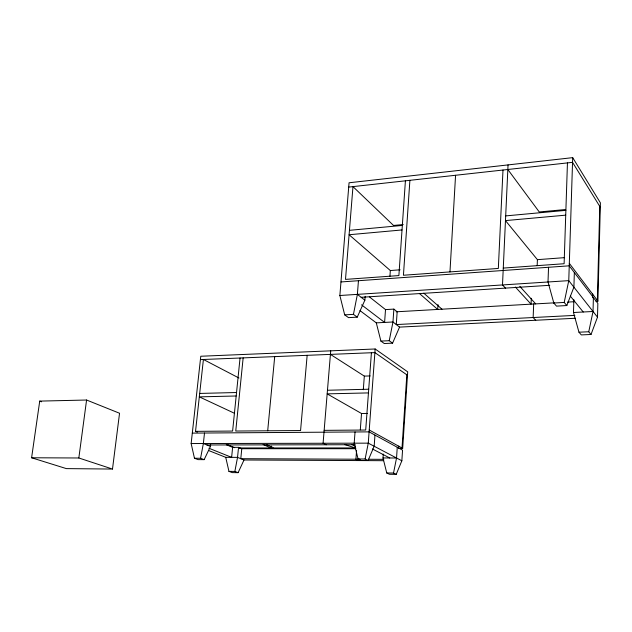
<?xml version="1.0" encoding="UTF-8"?>
<svg xmlns="http://www.w3.org/2000/svg" width="632" height="632" viewBox="0 0 632 632"><rect width="100%" height="100%" fill="white"/><g stroke="black" fill="none" stroke-linecap="round" stroke-linejoin="round"><path stroke-width="0.95" d="M340.972 281.951L569.242 265.819L597.848 303.407L597.493 317.153L591.023 334.478L588.755 331.76L593.029 311.481L593.401 297.561M597.351 300.398L599.752 206.364M595.944 301.235L597.904 301.124L600.4 202.848L572.695 157.645L349.062 182.774L339.866 295.507L344.685 314.862L348.524 317.635L357.246 317.153L364.869 300.184L365.17 296.329M592.587 297.727L592.69 293.793M574.346 272.526L573.903 287.157L566.825 305.548L556.5 306.125L553.822 303.02L548.007 281.99L548.544 267.281M591.023 334.478L581.298 334.905L578.967 332.203L573.485 312.508L573.872 299.679M567.449 162.906L564.115 263.726L503.277 268.087M572.695 157.645L568.768 280.64L564.21 302.428L566.825 305.548M533.684 303.897L533.147 317.533L535.715 320.258M537.176 265.551L537.405 259.657L505.474 220.6L565.719 215.157M531.299 298.296L531.062 304.158L515.357 287.015M508.049 164.905L502.495 284.945L505.482 288.113M502.993 170.032L498.332 268.442L403.437 275.244L409.892 180.325M449.968 271.91L455.569 175.277M438 304.608L437.707 309.451L419.387 293.469M402.015 448.025L406.834 374.815M383.269 454.06L383 457.947L386.745 472.965L389.454 474.284L396.201 474.356L401.849 460.791L402.552 450.15L369.088 431.877L192.302 433.11M398.752 448.38L402.671 448.38L407.695 371.837L375.155 348.983L200.786 356.243L191.148 443.553L194.466 458.247L198.069 459.614L204.16 459.646L210.472 446.405L210.669 444.509M396.201 474.356L393.523 473.036L396.541 458.002L397.259 447.259M398.642 448.025L398.776 446.074M369.451 296.929L385.512 309.593L393.862 309.111L392.97 321.988L389.241 340.711L392.575 343.16L399.558 327.107L575.278 318.267M405.412 180.823L398.879 275.568L345.499 279.391L352.972 186.622L393.531 225.458L403.232 224.558M385.512 309.593L384.596 322.431L361.551 304.837M389.92 276.366L390.331 270.536L349.093 234.741L402.023 229.953M375.155 348.983L368.274 443.151L365.122 458.998L368.101 460.467L374.168 446.247L374.966 435.077M371.411 352.743L365.707 430.029L324.153 430.353M355.042 431.972L354.189 443.182L358.075 458.966L361.077 460.428L368.101 460.467M356.567 450.616L355.919 459.211L358.723 460.57M360.303 429.815L361.528 413.51L327.163 393.87L368.448 392.907M363.305 389.699L364.324 376.111L330.418 354.386M357.246 317.153L353.454 314.365L357.38 294.37L358.447 280.719M330.718 350.831L323.086 443.253L326.223 444.778M307.152 355.318L300.571 430.534L235.752 431.04L243.154 357.886M267.699 430.787L274.707 356.622M239.394 448.056L271.191 448.048L271.373 446.097M226.303 444.707L232.631 447.345L238.548 447.345L241.78 448.704L240.784 458.69L359.766 459.227M232.631 447.345L231.62 457.355L208.923 448.238M238.548 447.345L237.545 457.378L234.859 471.425L228.95 471.361L225.727 457.331L208.378 450.418M240.049 358.012L232.608 431.063L195.533 431.356L203.409 359.482L238.951 378.015M194.466 458.247L200.581 458.279L203.362 443.522L204.499 433.023M112.496 469.055L119.543 413.241L86.576 400.024L39.729 401.107L31.6 457.773L66.368 468.612L112.496 469.055L78.834 457.987L31.6 457.773M78.834 457.987L86.576 400.024M228.95 471.361L232.221 472.602L238.114 472.665L243.999 459.993L383.624 460.696M348.706 187.088L572.545 162.337L600.289 207.225M565.664 209.516L539.262 211.965L507.836 169.495M349.449 230.325L402.331 225.442M505.695 215.907L565.877 210.353M390.331 270.536L400.119 269.809M537.405 259.657L564.589 257.643M339.866 295.507L568.768 280.64L597.493 317.153M361.149 297.301L549.737 285.301M396.082 311.805L554.303 302.839M567.544 302.096L574.322 301.709M344.685 314.862L353.454 314.365M553.822 303.02L564.21 302.428M359.971 310.604L376.293 322.865L392.97 321.988L399.558 327.107M573.485 312.508L593.029 311.481M574.867 315.384L396.28 324.564L397.165 311.758L393.862 309.111M376.293 322.865L380.899 341.083L389.241 340.711M578.967 332.203L588.755 331.76M392.575 343.16L384.272 343.524L380.899 341.083M200.415 359.608L374.887 352.601L407.474 375.258M364.324 376.111L370.202 375.929M199.688 393.436L236.534 392.519M327.463 390.252L368.717 389.225M236.178 395.995L199.309 396.857L234.448 413.265M361.528 413.51L367.445 413.423M191.148 443.553L368.274 443.151L401.849 460.791M206.933 444.975L355.271 444.731M239.338 448.396L355.69 448.388M241.78 448.704L355.729 448.712M225.727 457.331L237.545 457.378L243.999 459.993M383 457.947L396.541 458.002M358.075 458.966L365.122 458.998M368.417 459.267L383.798 459.338M386.745 472.965L393.523 473.036M344.48 444.47L355.69 448.033L274.209 448.048L266.159 444.493M39.729 401.107L41.57 401.802M200.581 458.279L204.16 459.646M234.859 471.425L238.114 472.665M203.362 443.522L210.472 446.405M195.533 431.356L197.35 432.114M227.354 444.644L234.63 447.677M263.117 444.493L271.191 448.048M351.985 444.493L355.461 446.263M372.374 448.957L389.747 457.971M369.238 429.997L402.671 448.38M357.38 294.37L364.869 300.184M423.803 293.185L441.997 309.206M519.812 286.359L535.691 303.897M570.348 296.116L583.217 311.995M569.321 263.354L597.904 301.124"/></g></svg>
